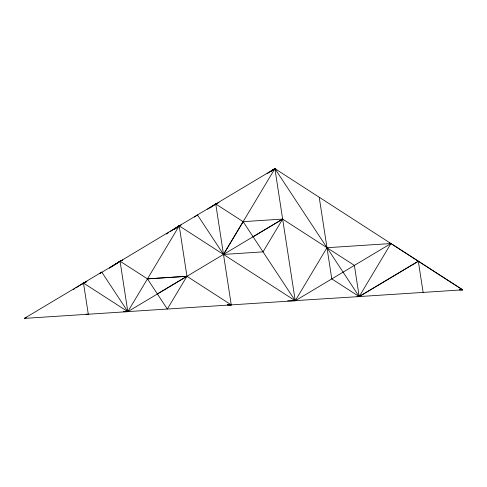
<?xml version="1.0" encoding="UTF-8"?>
<svg xmlns="http://www.w3.org/2000/svg" width="487" height="487" viewBox="0 0 487 487"><rect width="100%" height="100%" fill="white"/><g stroke="black" fill="none" stroke-linecap="round" stroke-linejoin="round"><path stroke-width="0.73" d="M267.241 173.567L274.899 168.636L223.496 254.439L127.844 311.65L24.35 318.388L101.771 272.111L127.819 311.668L179.198 225.846L274.899 168.636L359.193 296.589L418.321 261.227L423.13 292.413L462.644 289.832L390.933 243.524M270.535 171.631L274.881 168.636L295.238 300.771L326.984 247.713L390.939 243.537L359.193 296.589L293.716 300.716M81.755 284.487L83.496 283.038L86.917 281.547L83.49 283.038L75.85 287.969M177.457 227.289L179.179 225.828L181.237 224.933M273.134 170.073L274.887 168.63M101.771 272.111L99.993 273.408L179.198 225.846L295.219 300.741L243.123 221.652L215.747 203.98L207.553 209.258M176.136 228.08L179.222 225.828L186.947 276.299L167.321 309.038L147.445 278.868L120.058 261.202L109.356 268.1L120.058 261.196L122.718 260.046L120.058 261.202L115.711 264.204M194.502 217.062L197.466 214.901L223.496 254.439L231.258 304.905L227.441 304.929M270.583 171.765L274.881 168.624L462.644 289.802L459.637 289.862M173.585 229.669L179.179 225.804M173.628 229.687L179.222 225.828L170.261 231.556M210.153 207.839L211.401 206.987M212.636 206.123L215.747 203.98L219.077 202.537M73.306 289.613L74.578 288.791M166.438 234.022L168.35 232.792M253.07 236.755L282.643 219.077L263.023 251.864L223.496 254.439L215.747 203.98M157.374 293.941L186.941 276.281L231.24 304.899L227.466 304.783M295.238 300.771L390.939 243.537L389.521 242.976M418.321 261.227L359.169 296.565L423.118 292.413M24.35 318.388L26.347 317.518M127.807 311.601L295.177 300.735L287.647 300.814M123.308 311.704L127.813 311.656L120.058 261.196M459.625 289.71L462.65 289.832L461.244 289.26M123.278 311.51L127.813 311.656L83.496 283.038L88.293 314.231M86.022 314.158L88.293 314.225M460.41 289.54L462.644 289.814M356.953 296.315L359.193 296.589L354.384 265.397L282.655 219.101M229.012 304.625L231.258 304.905M126.303 311.467L127.813 311.656L125.555 311.394M359.193 296.589L331.793 278.905L319.21 197.241M274.875 168.624L275.758 169.866M243.135 221.67L223.496 254.439L282.643 219.077L243.123 221.658M186.947 276.287L147.445 278.868L186.947 276.299"/></g></svg>
